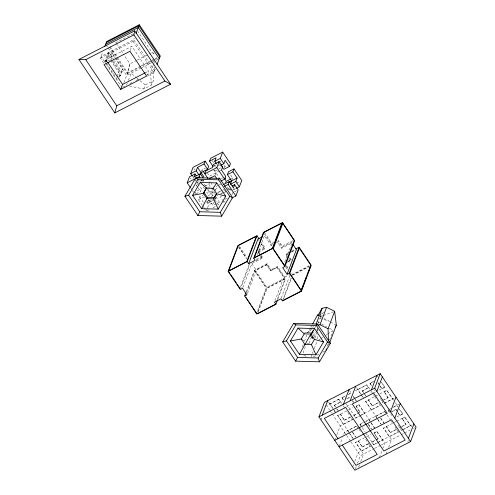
<?xml version="1.0" encoding="UTF-8"?>
<svg xmlns="http://www.w3.org/2000/svg" width="495" height="495" viewBox="0 0 495 495"><rect width="100%" height="100%" fill="white"/><g stroke="black" fill="none" stroke-linecap="round" stroke-linejoin="round"><path stroke-width="0.37" stroke-dasharray="2.48 1.86" d="M317.159 338.846L317.227 334.385M317.289 330.66L317.326 328.433M129.473 86.019L143.754 89.001L151.773 84.88L153.302 80.84L154.347 67.091M203.142 181.275L203.259 179.951M318.112 323.414L319.956 318.539L321.218 312.803M320.878 314.139L319.956 318.539L328.389 320.871M116.597 57.785L127.308 73.718L129.981 63.843L136.663 60.409M103.845 63.218L100.417 58.119L102.403 52.854M105.769 62.296L104.928 61.04L107.891 53.194L109.011 52.619L114.067 60.149M104.835 62.457L105.911 59.604L131.825 46.282L148.5 71.101L147.151 74.665M104.928 61.04L106.041 60.47L109.011 52.619M112.544 53.658L108.64 55.663L106.332 61.77L110.237 59.765L112.544 53.658L115.063 57.408M117.08 76.706L119.134 71.28L123.038 69.275L115.483 58.033M118.924 76.292L120.539 72.01L121.652 71.435L114.487 60.774M119.499 77.146L121.652 71.435M100.417 58.119L133.013 41.357L134.188 38.245M118.775 76.385L120.731 75.382L123.038 69.275M130.204 50.558L131.825 46.282M123.936 82.646L127.679 72.74L129.981 63.843L123.533 54.246M126.473 85.394L127.283 83.234M128.372 80.363L131.088 73.18L136.41 77.597M143.754 89.001L145.282 84.967L153.302 80.84M153.178 65.29L150.195 73.192L151.773 84.88M153.45 64.573L154.539 61.696M147.207 76.075L154.001 72.586L155.176 69.473M197.542 187.16L196.28 185.285L197.363 182.414L203.241 179.388M201.329 171.92L202.139 169.766L205.406 168.09M194.962 194.38L196.051 191.503L201.57 188.663L199.466 185.538M203.08 181.207L203.624 179.772M196.187 193.749L200.481 191.54L201.57 188.663M202.393 205.437L198.514 199.664L199.603 196.793L204.509 194.269M205.134 186.077L208.81 184.183L209.899 181.306L208.673 181.937M215.127 175.013L217.138 169.698M219.378 163.777L218.332 166.537L220.17 165.59M219.638 163.09L220.448 160.931M206.978 201.205L208.24 203.08L209.323 200.209L212.875 205.493L216.142 203.816M208.036 195.779L211.712 193.885L213.017 190.439L207.498 193.273L206.236 191.398M207.331 208.395L206.273 211.204L204.546 208.643M207.597 207.696L208.661 204.887L214.18 202.047L212.875 205.493M208.166 199.658L209.744 202.01L210.542 199.906M211.606 197.09L212.138 195.686L214.811 194.312M224.383 167.904L224.922 166.469L227.378 165.206M214.768 199.726L215.585 197.567M216.049 197.103L215.263 199.176L213.425 200.116M215.857 196.849L219.409 202.139L218.32 205.01L215.164 200.314M228.381 189.393L228.857 188.125M231.598 180.885L232.681 178.008L230.156 174.259M222.657 200.413L223.839 202.17L224.383 200.735M227.038 187.178L228.616 189.529L229.16 188.094M231.932 194.677L232.65 192.778L229.884 188.669M233.058 188.447L233.844 189.622L234.89 186.863M240.564 287.032L249.251 264.045M240.316 289.451L249.802 264.33M242.81 287.595L251.868 263.631L262.226 258.303L262.659 257.14L261.447 255.333M260.197 255.29L258.173 252.277L258.613 251.12L265.06 247.803L261.645 242.729M257.295 254.715L264.485 235.682L271.155 245.607L273.085 244.61M246.349 291.697L254.48 270.171L267.071 263.699L271.118 269.726L270.678 270.883L266.632 264.862L267.071 263.699M246.553 292.644L254.733 270.994L266.162 288.01L256.62 313.261M247.481 293.448L256.274 270.183L266.632 264.862M258.173 252.277L264.621 248.966L265.06 247.803M271.155 245.607L271.594 244.443L273.525 243.447M277.602 242.29L278.035 241.133L282.088 247.154L281.649 248.317L277.602 242.29L276.309 242.952M257.685 311.937L266.632 288.251L285.665 278.468L277.565 266.409L271.118 269.726M258.112 312.042L267.102 288.257L284.971 279.069L277.342 299.252M270.678 270.883L277.126 267.572L277.565 266.409M287.267 256.682L286.054 254.876L286.494 253.712L288.48 252.691M284.811 262.022L292.007 242.989L281.649 248.317M274.997 300.756L283.79 277.491L290.324 274.131M287.527 262.226L290.101 260.896L290.54 259.739L289.328 257.932M278.072 298.559L285.665 278.468M281.271 298.101L290.058 274.836M282.435 300.941L291.116 277.98M283.616 298.949L291.53 277.998M302.352 346.822L303.144 344.737M304.462 341.253L306.832 334.979M302.977 353.114L305.873 345.454M309.059 343.289L310.903 338.413M312.481 334.23L313.267 332.139M314.851 327.962L315.637 325.871L313.923 327.374M313.372 335.957L314.956 331.78M314.257 337.015L316.658 330.666M316.924 329.961L317.456 328.544M314.888 338.215L317.289 331.86M317.555 331.155L318.093 329.744M311.064 357.099L312.122 354.315M312.382 353.616L313.174 351.53M314.226 348.74L317.122 341.08M327.146 346.543L328.216 343.722M329.546 340.195L333.017 331.019M321.1 420.051L322.406 416.598M335.499 412.743L329.837 403.864M334.329 405.393L340.671 401.897L334.329 405.393L336.315 408.344M329.726 404.155L338.877 399.218L343.06 405.442M342.076 397.572L343.765 400.542L341.965 397.862L345.306 395.913M336.829 434.814L340.22 425.83L352.514 419.512L343.363 424.45L337.708 415.577L346.704 410.949L350.318 416.246M340.399 414.42L340.511 414.136L344.371 420.329L340.399 414.42L337.596 415.868M349.39 390.363L351.116 392.925L348.424 394.546M334.738 440.346L335.783 437.58M360.577 394.07L357.805 389.485M339.304 446.063L342.441 437.772M343.747 434.313L344.526 432.24L356.821 425.923L347.669 430.86L348.492 432.086M356.177 406.079L360.038 412.279L356.066 406.37L358.98 404.632L370.706 422.08M362.297 391.013L368.639 387.517L362.297 391.013L363.491 392.782M360.768 415.503L355.602 418.157L353.913 415.194L357.656 413.269M356.066 406.37L358.98 404.632M357.693 389.775L366.844 384.838L370.625 390.468M355.602 418.157L359.587 415.874M370.043 383.192L371.733 386.162L370.043 383.192L373.917 381.2M378.935 403.283L380.37 405.424L371.33 410.07L365.564 401.482L374.672 396.569M368.367 400.04L368.478 399.75L372.339 405.95L368.367 400.04L365.564 401.482M360.626 425.638L360.02 424.277L363.25 422.612M361.412 415.169L364.753 413.22M354.773 461.519L358.163 452.535L370.458 446.212L361.307 451.149L355.645 442.276L364.648 437.648L368.261 442.945M358.343 441.125L358.454 440.835L362.315 447.035L358.343 441.125L355.54 442.567M365.718 421.579L369.06 419.63M379.95 385.908L381.936 388.866L380.061 385.617M352.681 467.045L353.727 464.279M381.936 388.866L384.85 387.133L381.552 382.227M388.006 397.893L384.145 391.693L388.117 397.603L384.269 399.818M355.354 468.87L356.4 466.104M357.446 463.339L360.317 455.734L373.867 448.773M377.289 418.931L375.748 416.19M381.88 400.808L383.569 403.778M384.033 391.984L386.948 390.252L393.581 400.121M358.609 467.193L359.655 464.434M360.7 461.668L363.571 454.064L355.645 442.276M362.315 447.035L368.657 443.539L369.375 444.609M376.113 439.937L377.982 438.978L374.01 433.069L376.924 431.337L384.85 443.124L383.019 447.963M377.419 442.864L373.546 444.857L371.745 442.183L375.6 439.968M374.01 433.069L376.924 431.337M375.637 416.481L384.788 411.537L365.83 421.288M373.546 444.857L376.887 442.907M387.987 409.897L389.676 412.861L389.782 412.57M384.219 403.444L392.721 398.84M377.982 438.978L374.121 432.779M377.53 442.573L398.425 431.832L398.314 432.123L389.274 436.769L383.507 428.187L395.851 421.604M386.31 426.746L386.422 426.455L390.283 432.655L386.31 426.746L383.507 428.187M378.062 442.536L382.697 439.919M393.042 407.527L397.027 405.244M392.17 411.58L396.019 409.365L396.811 410.547M379.362 457.64L381.973 450.728M397.893 412.607L399.88 415.565L398.401 412.91M386.05 454.2L387.362 450.741M388.668 447.288L391.539 439.684L383.613 427.897M395.035 426.795L396.514 429.45L390.283 432.655M399.88 415.565L402.794 413.832L399.496 408.926M405.95 424.599L402.089 418.399L406.061 424.308L402.206 426.517M398.24 425.149L401.513 430.477L399.824 427.513M401.977 418.69L404.891 416.957L411.524 426.82M403.45 429.481L410.664 425.539M407.855 441.874L408.375 440.494M311.627 329.379L307.618 332.894L310.668 327.709M311.052 327.059L311.813 325.766M321.546 317.165L320.469 316.577L324.126 311.021M307.618 332.894L312.036 327.869M312.524 327.313L313.508 326.199M220.906 190.891L217.249 192.567M318.984 339.836L320.228 339.007M320.853 338.592L322.715 337.355M325.821 335.282L327.065 334.453M327.69 334.038L332.659 330.728M133.161 33.802L115.793 42.731L114.339 42.694M137.332 60.062L152.021 52.507L154.087 53.373M140.58 66.101L127.679 72.74L117.395 57.445M141.261 65.755L151.445 60.514M152.126 60.167L154.162 59.122M154.842 58.769L156.878 57.723M127.308 73.718L151.755 61.145M152.435 60.798L154.471 59.747M155.152 59.4L159.223 57.302M141.254 67.951L126.646 75.457L115.514 58.886M141.929 67.598L152.095 62.37M152.776 62.023L154.811 60.978M156.08 60.328L159.248 58.695M145.091 72.852L148.5 71.101M122.667 87.349L125.835 85.715M129.857 83.649L133.248 81.904M135.958 80.512L137.994 79.466M146.805 74.937L154.632 70.909L133.65 39.687L101.048 56.449L105.757 63.459M214.409 165.776L216.371 164.767M194.881 181.139L196.107 180.514M218.976 168.752L220.82 167.805M219.625 170.967L209.416 176.214L207.442 173.281M220.238 170.651L221.463 170.02M202.808 180.155L199.739 181.733L198.483 179.858M196.28 185.285L197.585 184.61M221.376 178.485L222.602 177.853M216.061 186.559L218.672 185.217M219.328 184.876L220.634 184.208M231.375 178.683L232.681 178.008M214.972 189.43L219.545 187.079M198.514 199.664L204.033 196.824L205.295 198.705M217.491 192.932L222.175 190.526M222.849 190.179L224.185 189.492M236.4 183.212L239.747 181.492M216.569 195.723L217.874 195.055M220.485 193.712L223.097 192.369M228.616 189.529L229.921 188.855M206.873 201.471L209.323 200.209M221.37 194.015L222.682 193.341M223.332 193.007L225.943 191.664M229.129 190.024L230.354 189.393M209.744 202.01L212.813 200.432M233.844 189.622L235.682 188.675M208.24 203.08L214.112 200.06M221.593 196.212L220.287 196.886L222.261 199.825M234.488 191.837L237.557 190.259M216.798 203.482L219.409 202.139M224.928 199.299L227.539 197.957M206.941 210.864L208.952 209.831M212.968 207.764L216.983 205.697M223.839 202.17L225.182 201.484M258.65 250.117L263.81 247.469L261.292 243.726M273.778 242.408L271.848 243.398L265.079 233.331M256.206 259.485L261.41 256.806L260.605 255.599M292.848 240.706L282.342 246.108L278.289 240.087M256.039 260.549L262.659 257.14M282.088 247.154L292.687 241.702M291.79 250.984L295.107 249.282M291.419 251.844L294.816 250.093M286.054 254.876L287.997 253.873M291.233 252.209L295.119 250.21M288.61 260.729L290.54 259.739M287.521 261.954L291.388 259.962L289.767 257.555M309.053 265.778L292.384 274.354L291.555 273.122M292.199 275.109L309.189 266.372M292.625 275.109L308.602 266.898M313.267 357.093L318.724 354.284M322.82 352.18L324.868 351.128M338.877 399.218L326.589 405.541L329.571 409.978M348.529 394.255L351.116 392.925M355.132 390.864L366.844 384.838M341.965 397.862L345.194 396.204M369.932 383.483L373.805 381.49M346.37 398.97L350.107 397.046L346.259 399.261M346.562 406.816L351.599 404.229M373.255 393.092L375.81 391.78L374.622 390.004M378.947 390.165L384.85 387.133M348.666 409.94L353.077 407.67M375.352 396.217L377.914 394.905M379.807 393.927L386.948 390.252M344.483 420.045L350.714 416.833M358.275 412.948L360.15 411.989M372.45 405.659L378.681 402.454L372.339 405.95M382.505 400.492L388.117 397.603M344.371 420.329L350.602 417.124L352.403 419.803M353.807 415.484L358.795 412.917M360.23 415.54L380.482 405.133M384.324 403.153L394.02 398.172M388.631 409.563L390.567 408.567M393.797 406.909L398.976 404.242M359.908 424.568L365.075 421.907M390.407 412.248L396.019 409.365M396.891 416.864L402.794 413.832M366.609 436.639L371.021 434.369M396.514 421.264L404.891 416.957M362.427 446.744L368.657 443.539M376.219 439.647L378.093 438.688M390.394 432.364L396.625 429.159M402.317 426.232L406.061 424.308M371.745 442.183L375.488 440.259M399.713 427.804L401.587 426.839M402.268 429.858L411.964 424.871M374.554 448.421L380.729 445.24M381.416 444.887L400.461 435.099M401.148 434.746L403.895 433.329M404.582 432.976L410.07 430.155M413.467 428.41L414.767 427.742M320.469 316.577L322.598 315.791M323.303 315.525L333.24 311.838M213.611 170.317L217.41 170.577M207.628 187.048L212.039 187.172M304.679 332.683L311.299 332.875M306.764 343.221L311.157 343.344M213.945 192.988L211.402 192.617L206.91 190.179M303.8 355.175L307.847 357.167M323.903 318.44L329.713 321.583M330.369 321.942L335.653 324.8M317.431 321.731L319.591 322.901M321.546 323.959L326.762 326.78M329.367 328.197L333.284 330.314M153.995 53.621L152.021 52.507L137.833 31.395M136.997 78.086L139.367 80.054M139.955 80.543L145.282 84.967M377.357 375.983L378.223 377.264M395.301 402.683L397.85 406.475M381.447 382.517L384.739 387.418M386.843 390.543L392.609 399.131M396.916 405.535L397.739 406.766M399.391 409.216L402.683 414.123M404.786 417.248L410.553 425.83M378.075 382.666L379.665 385.03M377.963 382.957L379.554 385.32M395.907 409.656L397.497 412.019M286.494 253.712L287.304 254.919M288.888 259.089L290.101 260.896M224.087 165.219L224.922 166.469M380.296 398.444L382.963 402.416M388.346 410.429L391.768 415.528M371.027 391.062L372.611 393.426M373.459 394.682L374.276 395.901M374.709 396.545L377.493 400.684M385.147 412.075L386.224 413.678M386.985 414.804L390.555 420.125M391.403 421.381L392.219 422.6M286.593 265.741L288.251 268.197M366.733 385.129L368.534 387.808M384.677 411.828L385.395 412.898M396.879 429.982L398.314 432.123M264.342 233.659L271.594 244.443M286.228 266.223L287.935 268.76M285.739 267.312L287.824 270.412M133.013 41.357L154.001 72.586M212.219 160.634L213.797 162.985M213.982 164.996L215.56 167.347M213.97 169.921L220.145 179.116M362.408 390.722L364.79 394.268M365.186 394.855L366.38 396.631M380.748 418.009L384.324 423.33M363.887 393.377L365.477 395.74M380.636 418.3L384.213 423.621M257.951 239.042L259.201 240.904M261.286 244.004L264.621 248.966M277.126 267.572L283.79 277.491M224.297 189.777L225.974 192.277M356.511 387.566L361.925 395.616M362.34 396.229L363.571 398.073M365.675 401.197L377.394 418.64M377.809 419.253L381.515 424.772M360.991 394.682L362.637 397.132M377.697 419.543L380.581 423.838M258.613 251.12L261.044 254.733M258.173 251.986L260.197 254.999M260.605 255.896L262.226 258.303M202.139 169.766L202.981 171.016M210.74 182.562L213.258 186.312M214.712 188.997L216.303 191.367M116.226 43.368L123.107 53.602M353.176 395.994L355.237 399.057M355.645 399.669L356.883 401.513M371.12 422.693L374.826 428.212M353.479 396.897L354.302 398.122M354.711 398.735L356.363 401.185M358.875 404.922L364.642 413.511M368.948 419.915L370.594 422.371M371.009 422.984L374.715 428.503M376.819 431.628L382.586 440.21M208.81 184.183L210.913 187.308M211.334 187.933L215.387 193.96M352.489 400.591L354.08 402.955M368.447 424.339L371.621 429.066M352.378 400.882L353.176 402.064M368.336 424.63L371.12 428.763M211.712 193.885L213.289 196.237M193.935 168.603L194.795 169.884M201.626 180.168L202.412 181.337M204.379 184.146L205.672 186.071M207.399 188.638L212.138 195.686M110.119 46.61L116.969 56.807M109.321 46.951L116.17 57.148M203.297 187.023L204.553 188.898M106.091 44.872L107.805 47.421M108.232 48.058L115.088 58.249M346.259 403.796L355.713 417.867M360.02 424.277L361.814 426.95M362.216 427.544L364.994 431.677M365.811 432.896L373.657 444.566M195.389 179.475L196.181 180.65M197.363 182.414L199.046 184.913M251.868 263.631L256.274 270.183M302.445 339.025L304.041 341.401M192.654 176.579L193.842 178.342M239.605 246.51L246.906 257.381M238.763 246.782L246.72 258.625M254.48 270.171L266.632 288.251M238.64 247.135L246.17 258.341M107.891 53.194L112.953 60.718M113.374 61.349L120.539 72.01M197.963 187.784L200.481 191.54M108.64 55.663L112 60.662M112.421 61.287L119.134 71.28M206.687 201.948L208.661 204.887M190.278 177.977L191.064 179.153M343.456 406.03L344.644 407.806M359.017 429.19L361.4 432.735M338.766 399.508L340.566 402.188M356.709 426.214L357.786 427.816M368.546 443.829L370.347 446.502M110.657 60.39L120.731 75.382M199.603 196.793L203.383 202.418M105.911 59.604L107.198 61.516M106.041 60.47L106.883 61.72M190.655 187.964L191.949 189.888M192.376 190.532L193.669 192.456M202.826 206.075L204.119 207.999M106.19 62.921L117.575 79.856M106.19 64.096L121.603 87.033M334.441 405.102L335.635 406.871M337.219 409.235L338.413 411.011M352.78 432.395L355.954 437.122M336.711 408.938L337.51 410.12M352.273 432.092L355.453 436.819M328.544 401.946L333.543 409.384M333.958 409.996L335.604 412.453M337.708 415.577L349.427 433.02M349.841 433.632L353.548 439.152M348.907 432.698L352.613 438.217M329.998 410.615L331.7 413.152M332.126 413.783L346.234 434.777M346.661 435.408L350.497 441.119M350.924 441.75L360.317 455.734M328.513 343.32L328.556 344.86M266.861 264.553L255.439 270.431L266.842 287.397L284.712 278.209L277.355 267.263L270.913 270.579L266.861 264.553"/><path stroke-width="0.74" d="M170.565 84.224L164.903 81.032L133.904 34.891L134.683 30.82L78.934 59.487L114.821 112.891L170.565 84.224L134.683 30.82M114.821 112.891L116.74 105.794L164.903 81.032M104.847 46.388L106.691 41.512L139.293 24.75L160.275 55.978L157.076 64.443M136.088 33.221L139.293 24.75M120.706 89.416L146.613 76.094L129.938 51.276L104.03 64.598L120.706 89.416L122.593 84.422L145.091 72.852M190.222 187.327L187.209 182.834L189.486 176.802L195.005 173.962L196.193 175.725M192.258 175.991L190.68 173.64L193.069 167.316L205.122 161.123L208.673 166.407L207.584 169.284L201.057 172.637L200.277 174.71M195.005 173.962L193.811 177.123L200.339 173.764L203.105 177.878M190.68 173.64L196.199 170.8L197.505 167.353L204.033 163.994L205.122 161.123M187.209 182.834L199.256 176.641L200.339 173.764M213.104 166.444L209.552 161.16L210.641 158.282L222.688 152.089L230.441 163.628L229.358 166.506L223.839 169.34L220.894 164.965M216.358 163.597L214.781 161.246L216.08 157.8L209.552 161.16M206.514 187.673L203.42 193.341L207.009 198.681L213.63 198.866L216.662 193.718L213.073 188.378L206.452 188.187L200.215 182.432L192.635 195.315L201.607 208.661L218.159 209.131L225.745 196.249L216.773 182.903L200.215 182.432M219.106 161.574L213.586 164.408L212.392 167.57L205.858 170.93L204.775 173.801L216.822 167.607L219.106 161.574L222.657 166.858L221.463 170.02L225.664 176.276L224.582 179.147L220.9 181.04M214.781 161.246L220.3 158.412L222.688 152.089M203.86 192.178L207.448 197.517L201.607 208.661M220.782 165.274L223.851 163.697L225.157 160.25L229.358 166.506M216.723 193.199L213.63 198.866L218.159 209.131M230.552 183.645L231.598 180.885L227.391 174.63L228.48 171.753L233.999 168.919L241.752 180.458L239.363 186.782L236.301 188.36M225.609 182.804L226.153 181.368L230.72 179.017M224.452 186.33L228.133 184.437L229.216 181.56L233.423 187.815L234.618 184.654L238.169 189.944L235.892 195.977L231.87 198.043M227.391 174.63L232.91 171.79L233.999 168.919M230.293 184.332L235.812 181.498L237.117 178.045L232.91 171.79M277.528 299.995L275.901 304.301L256.874 314.09L244.722 296.004L246.949 294.859L242.544 288.3L240.316 289.451L228.164 271.365L237.922 245.532L256.954 235.744L259.089 238.918M228.164 271.365L247.197 261.583L256.954 235.744M247.197 261.583L248.632 263.717L257.951 239.042L261.874 237.025M248.632 263.717L255.166 260.358L253.731 258.223L263.488 232.384L282.521 222.602L294.673 240.681L284.91 266.514L282.682 267.665L287.088 274.218L289.315 273.073L299.079 247.24L311.231 265.32L301.467 291.153L282.435 300.941L280.999 298.807L274.465 302.167L275.901 304.301M244.722 296.004L245.805 293.133M253.731 258.223L272.764 248.434L282.521 222.602M287.088 274.218L296.412 249.548L292.805 244.184M301.591 289.705L303.503 284.65M304.048 283.208L306.504 276.705M308.144 272.374L308.96 270.202M309.505 268.76L310.322 266.595M312.933 337.12L312.388 338.568L310.315 335.486L314.56 328.562L323.532 341.909L315.952 354.791L299.395 354.321L290.423 340.975L298.009 328.092L314.56 328.562M316.058 324.293L322.115 308.267L326.564 307.321L334.663 311.312L336.315 325.159L329.645 342.8M317.759 325.209L319.98 324.732L326.564 307.321M328.445 341.018L328.08 328.729L334.663 311.312M318.947 416.846L324.435 402.336L380.179 373.669L416.066 427.074L410.584 441.583L354.835 470.25L318.947 416.846L374.696 388.185L380.179 373.669M322.202 415.175L327.684 400.665M343.481 404.236L348.963 389.72M350.169 400.795L355.651 386.286M371.448 389.856L376.93 375.34M376.85 391.39L382.332 376.874M390.487 411.679L395.969 397.169M394.793 418.089L400.276 403.574M408.431 438.378L413.913 423.868M312.704 323.885L317.518 314.987L318.7 315.624M197.833 215.492L199.788 211.755L188.663 195.203L198.062 179.227L218.592 179.809L219.675 178.392L232.588 197.616L221.667 216.167L197.833 215.492L184.913 196.268L195.834 177.717L219.675 178.392M295.62 361.152L297.575 357.415L286.45 340.857L295.855 324.887L316.379 325.469L317.462 324.052L330.382 343.276L319.461 361.826L295.62 361.152L282.701 341.927L293.622 323.377L317.462 324.052M299.395 354.321L310.866 334.032L314.455 339.378L323.532 341.909M206.452 188.187L203.42 193.341L192.635 195.315M221.667 216.167L220.312 212.336L229.717 196.367L218.592 179.809M290.423 340.975L301.208 339.001L304.239 333.847L310.866 334.032M322.115 308.267L317.883 315.457L317.518 314.987M310.315 335.486L313.242 330.512M315.952 354.791L311.417 344.526L314.455 339.378M335.177 327.09L336.315 325.159M319.461 361.826L318.106 357.996L327.504 342.026L316.379 325.469M325.927 350.132L326.688 348.845M213.073 188.378L216.773 182.903M106.32 42.49L138.922 25.728L159.904 56.956M105.664 44.234L138.26 27.473L159.248 58.695M78.934 59.487L85.74 59.66L133.904 34.891M209.633 178.417L214.855 175.731L216.538 178.231M223.697 184.4L229.216 181.56M228.331 182.562L237.117 178.045M232.161 185.916L234.618 184.654M295.769 248.942L299.079 247.24M257.567 313.483L275.437 304.295M283.072 300.391L301.047 291.153M334.738 440.346L387.232 413.35L373.601 393.061L352.322 404L383.897 450.995L405.176 440.055L391.539 419.76L339.044 446.756M184.913 196.268L188.663 195.203M282.701 341.927L286.45 340.857M207.448 197.517L214.069 197.709M199.788 211.755L220.312 212.336M311.417 344.526L304.796 344.341L301.208 339.001M297.575 357.415L318.106 357.996M216.662 193.718L225.745 196.249M229.717 196.367L232.588 197.616M327.504 342.026L330.382 343.276M319.98 324.732L328.08 328.729M195.834 177.717L198.062 179.227M293.622 323.377L295.855 324.887M298.009 328.092L304.239 333.847M220.3 158.412L223.851 163.697M235.812 181.498L239.363 186.782M374.696 388.185L410.584 441.583M272.764 248.434L284.91 266.514M289.315 273.073L301.467 291.153M216.822 167.607L224.582 179.147M228.133 184.437L235.892 195.977M204.033 163.994L207.584 169.284M203.402 171.641L207.931 178.503M197.505 167.353L204.002 177.018M196.199 170.8L198.965 174.914M199.256 176.641L200.048 177.816M107.625 62.147L122.593 84.422M228.715 271.656L229.971 273.525M230.812 274.768L236.251 282.868M237.086 284.111L240.019 288.474M246.034 297.507L248.15 300.663M248.997 301.919L251.12 305.069M251.961 306.331L256.62 313.261M85.74 59.66L116.74 105.794M337.992 438.675L324.355 418.38L345.634 407.441L377.209 454.435L355.93 465.374L342.299 445.079M225.262 178.039L225.769 180.626M238.312 245.539L228.74 270.864L246.807 261.577L256.379 236.245L238.312 245.539M263.909 232.39L254.35 257.678L272.343 248.428L281.896 223.14L263.909 232.39M282.781 223.468L273.252 248.688L284.65 265.648L294.185 240.428L282.781 223.468M299.333 248.082L289.798 273.32L301.214 290.311L310.755 265.072L299.333 248.082"/></g></svg>
